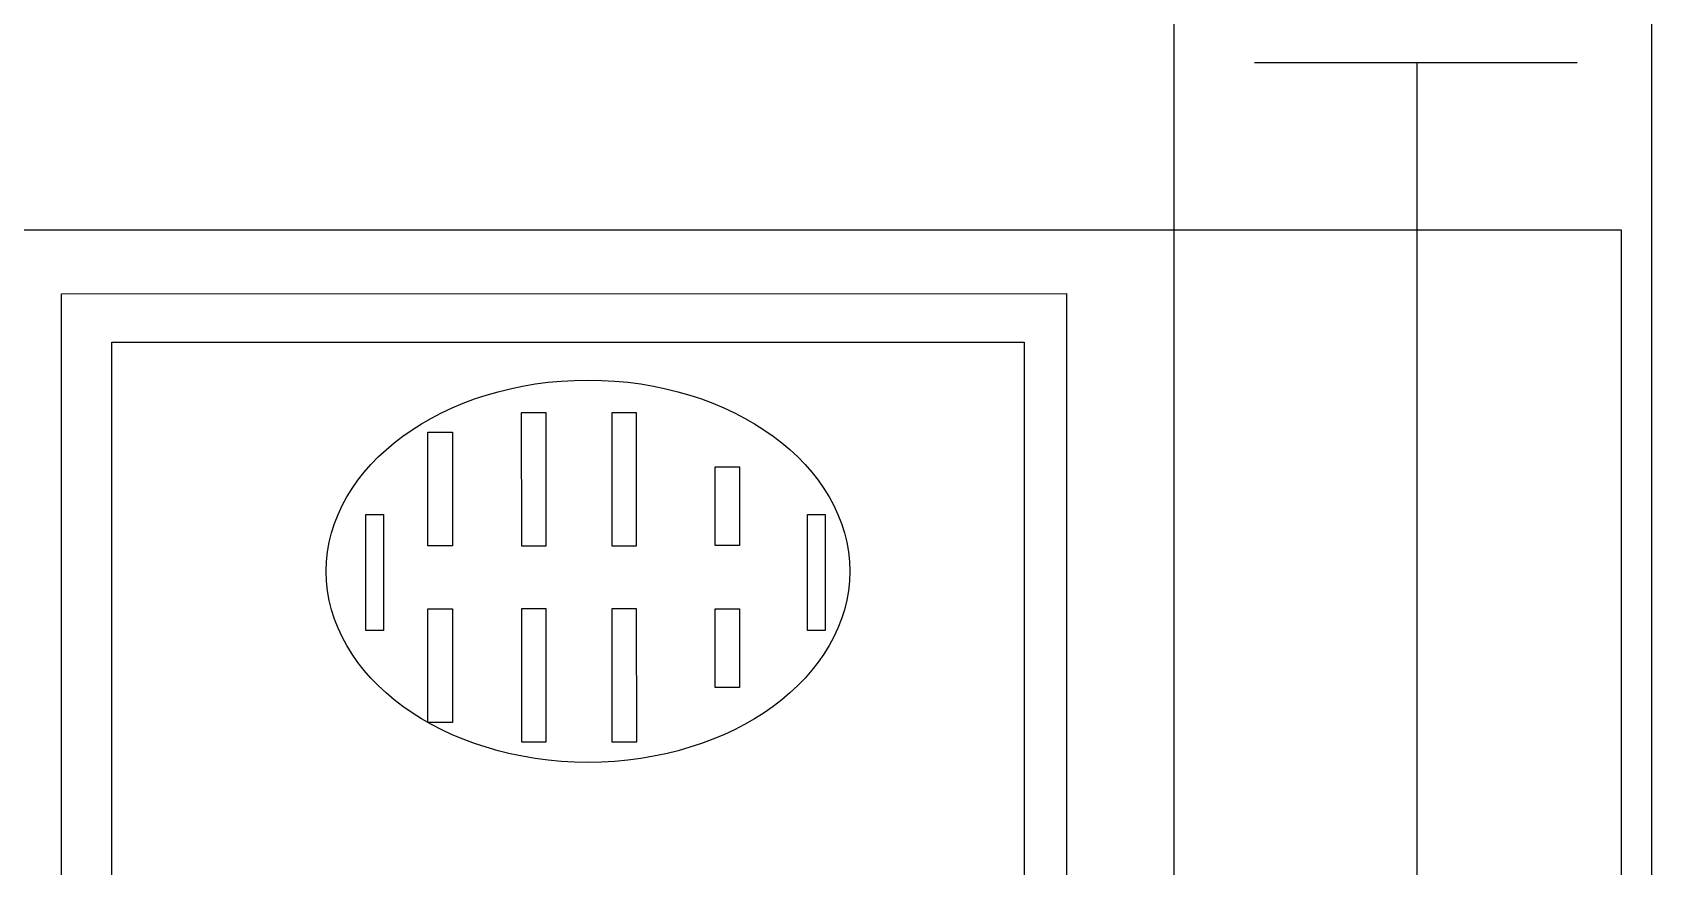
# Model space of a CAD drawing. Header units: inches. Extents: x 567429 to 582707, y 126347 to 133675.
# Drawn here: x 581778.6 to 581810.59, y 129451.62 to 129468.1 of the extents above; entities that cross this region are included whole.
import ezdxf

# ---------------------------------------------------------------- set-up
doc = ezdxf.new("R2010")
doc.units = ezdxf.units.IN
doc.header["$MEASUREMENT"] = 0
doc.layers.add('BORD', color=3, linetype='Continuous')
doc.layers.add('mobl', color=11, linetype='Continuous')

# ---------------------------------------------------------------- blocks, each defined once
blk = doc.blocks.new('BOARD1')
at = {"layer": 'BORD'}
for p, q in [((-33.516, 0), (33.516, 0)), ((33.516, -10.387), (-33.516, -10.387)), ((-25.172, -34.604), (-25.172, -12.731)), ((-25.172, -12.731), (5.257, -12.731)), ((-24.117, -33.511), (-24.117, -13.656)), ((-24.117, -13.656), (4.214, -13.656)), ((4.214, -33.511), (-24.117, -33.511)), ((5.257, -34.604), (-25.172, -34.604))]:
    blk.add_line(p, q, dxfattribs=at)
at = {"layer": 'BORD', "color": 3}
for p, q in [((-30.192, -1.618), (-30.192, -8.638)), ((-30.192, -5.106), (29.101, -5.106))]:
    blk.add_line(p, q, dxfattribs=at)
at = {"layer": 'BORD', "color": 2}
for p, q in [((-20.367, -18.37), (-20.367, -17.988)), ((-20.367, -17.988), (-17.839, -17.988)), ((-17.839, -17.988), (-17.839, -18.37)), ((-17.839, -18.37), (-20.367, -18.37)), ((-21.402, -20.381), (-21.402, -19.847)), ((-21.402, -19.847), (-19.695, -19.847)), ((-19.695, -19.847), (-19.695, -20.381)), ((-18.311, -20.381), (-18.311, -19.847)), ((-18.311, -19.847), (-16.604, -19.847)), ((-16.604, -19.847), (-16.604, -20.381)), ((-19.695, -20.381), (-21.402, -20.381)), ((-16.604, -20.381), (-18.311, -20.381)), ((-19.686, -22.088), (-22.576, -22.088)), ((-22.576, -22.088), (-22.576, -22.626)), ((-19.686, -22.626), (-19.686, -22.088)), ((-15.421, -22.088), (-18.311, -22.088)), ((-18.311, -22.088), (-18.311, -22.626)), ((-15.421, -22.626), (-15.421, -22.088)), ((-22.576, -22.626), (-19.686, -22.626)), ((-18.311, -22.626), (-15.421, -22.626)), ((-19.686, -24.06), (-22.576, -24.06)), ((-22.576, -24.06), (-22.576, -24.598)), ((-19.686, -24.598), (-19.686, -24.06)), ((-15.421, -24.06), (-18.311, -24.06)), ((-18.311, -24.06), (-18.311, -24.598)), ((-15.421, -24.598), (-15.421, -24.06)), ((-22.576, -24.598), (-19.686, -24.598)), ((-18.311, -24.598), (-15.421, -24.598)), ((-22.157, -26.632), (-22.157, -26.099)), ((-22.157, -26.099), (-19.686, -26.099)), ((-19.686, -26.099), (-19.686, -26.632)), ((-18.311, -26.632), (-18.311, -26.099)), ((-18.311, -26.099), (-15.84, -26.099)), ((-15.84, -26.099), (-15.84, -26.632)), ((-19.686, -26.632), (-22.157, -26.632)), ((-15.84, -26.632), (-18.311, -26.632)), ((-20.367, -27.982), (-20.367, -27.599)), ((-20.367, -27.599), (-17.839, -27.599)), ((-17.839, -27.599), (-17.839, -27.982)), ((-17.839, -27.982), (-20.367, -27.982))]:
    blk.add_line(p, q, dxfattribs=at)
at = {"layer": 'BORD', "color": 30}
blk.add_ellipse((-19.132, -23.147), major_axis=(0, -5.697), ratio=0.730008, dxfattribs=at)

msp = doc.modelspace()

# ---------------------------------------------------------------- linework, layer by layer
at = {"layer": 'mobl', "color": 15}
for p, q in [((581609.986, 129464.203), (581809.986, 129464.203)), ((581809.986, 129464.203), (581809.986, 129374.203))]:
    msp.add_line(p, q, dxfattribs=at)

# ---------------------------------------------------------------- block references
at = {"layer": 'BORD', "ltscale": 5, "xscale": 0.9077507259660533, "yscale": 0.9077507259660533, "zscale": 0.9077507259660533, "rotation": 270.0028855839087}
msp.add_blockref('BOARD1', (581810.586, 129440.091), dxfattribs=at)

doc.saveas('drawing.dxf')
